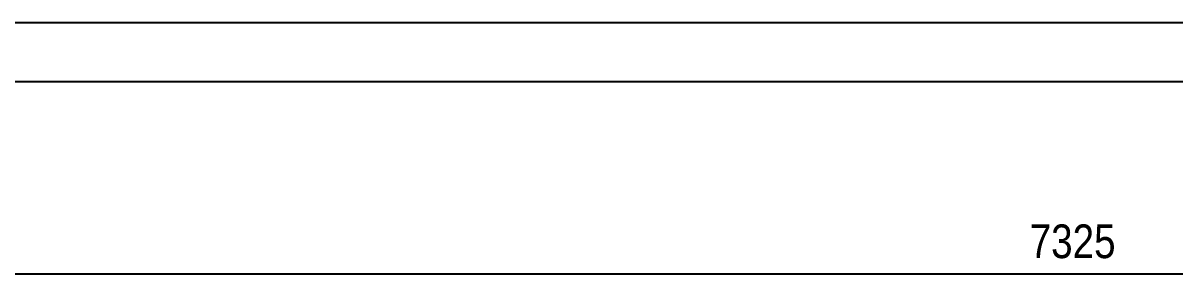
# Model space of a CAD drawing. Header units: millimetres. Extents: x -132 to 1057, y -569 to 272.
# Drawn here: x 265 to 362.8, y 250.4 to 271.7 of the extents above; entities that cross this region are included whole.
import ezdxf

# ---------------------------------------------------------------- set-up
doc = ezdxf.new("R2010")
doc.units = ezdxf.units.MM
doc.styles.add('Arial Narrow', font='ARIALN.TTF', dxfattribs={"height": 0.2})

# ---------------------------------------------------------------- blocks, each defined once
blk = doc.blocks.new('Unknown-335479220-1133')
at = {"color": 5, "linetype": 'Continuous'}
for p, q in [((1057.447, 271.708), (-131.553, 271.708)), ((1052.447, 266.708), (-126.553, 266.708))]:
    blk.add_line(p, q, dxfattribs=at)
blk = doc.blocks.new('StraightDimension-335479220-5486 - 5061')
at = {"color": 7, "linetype": 'Continuous'}
blk.add_line((211.206, 250.366), (496.957, 250.366), dxfattribs=at)
at = {"color": 0}
blk.add_wipeout([(358.338, 251.116), (358.338, 255.316), (349.825, 255.316), (349.825, 251.116)], dxfattribs=at)
at = {"color": 3, "style": 'Arial Narrow'}
blk.add_text('7325', height=2.8633, dxfattribs=at).set_placement((350.425, 251.716))

msp = doc.modelspace()

# ---------------------------------------------------------------- block references
msp.add_blockref('Unknown-335479220-1133', (0, 0))

# ---------------------------------------------------------------- next in the draw order: block references
msp.add_blockref('StraightDimension-335479220-5486 - 5061', (0, 0))

doc.saveas('drawing.dxf')
